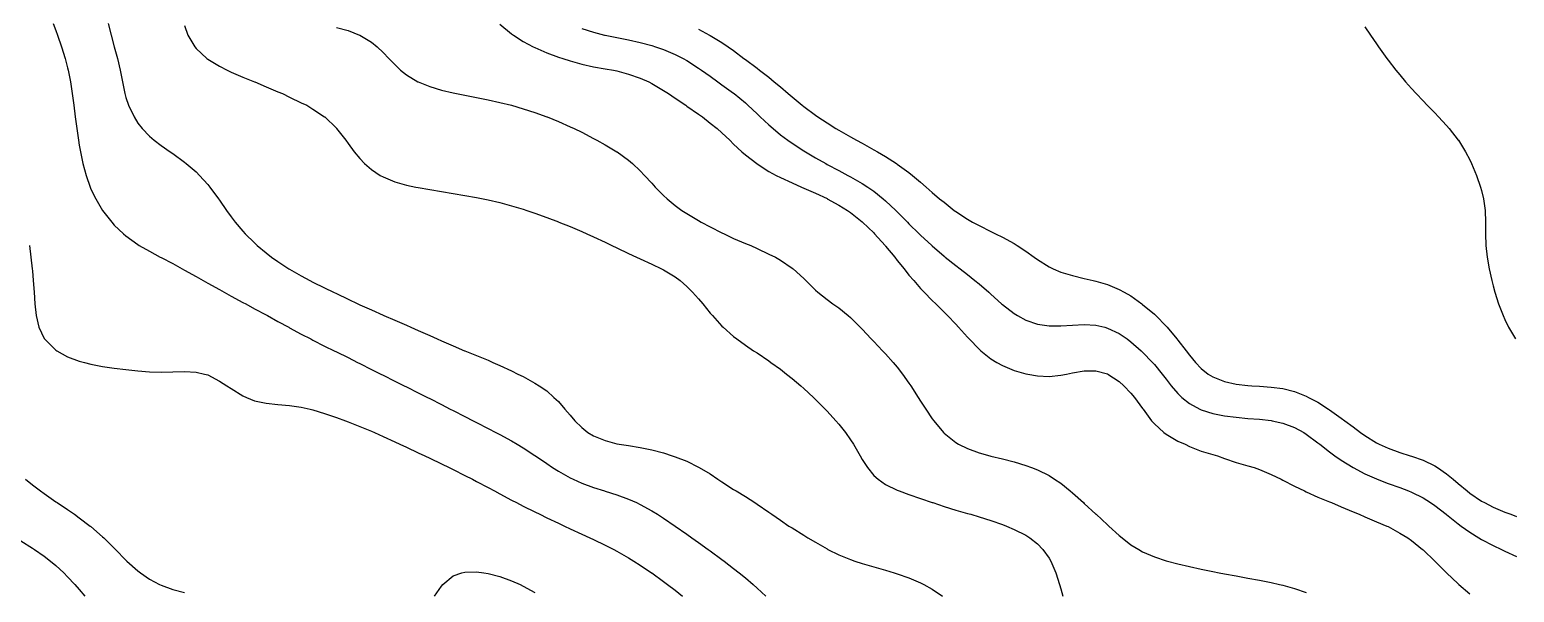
# Model space of a CAD drawing. Header units: inches. Extents: x 2679276 to 2679656, y 1246784 to 1247152.
# Drawn here: x 2679463.1 to 2679526.7, y 1246826.4 to 1246850.5 of the extents above; entities that cross this region are included whole.
import ezdxf

# ---------------------------------------------------------------- set-up
doc = ezdxf.new("R2010")
doc.units = ezdxf.units.IN
doc.header["$MEASUREMENT"] = 0
for name, color, linetype in [('455', 7, 'Continuous'), ('456', 7, 'Continuous'), ('457', 7, 'Continuous'), ('458', 7, 'Continuous'), ('459', 7, 'Continuous'), ('460', 7, 'Continuous'), ('461', 7, 'Continuous'), ('462', 7, 'Continuous'), ('463', 7, 'Continuous'), ('464', 7, 'Continuous'), ('465', 7, 'Continuous')]:
    doc.layers.add(name, color=color, linetype=linetype)

msp = doc.modelspace()

# ---------------------------------------------------------------- linework, layer by layer
at = {"layer": '455', "elevation": 455}
msp.add_lwpolyline([(2679520.25, 1246850.606), (2679520.492, 1246850.25), (2679520.75, 1246849.869), (2679520.838, 1246849.75), (2679521.2, 1246849.25), (2679521.25, 1246849.179), (2679521.587, 1246848.75), (2679521.75, 1246848.542), (2679522, 1246848.25), (2679522.25, 1246847.966), (2679522.448, 1246847.75), (2679522.75, 1246847.438), (2679522.923, 1246847.25), (2679523.25, 1246846.924), (2679523.406, 1246846.75), (2679523.75, 1246846.385), (2679523.862, 1246846.25), (2679524.25, 1246845.761), (2679524.257, 1246845.75), (2679524.57, 1246845.25), (2679524.75, 1246844.909), (2679524.824, 1246844.75), (2679525.028, 1246844.25), (2679525.209, 1246843.75), (2679525.25, 1246843.606), (2679525.335, 1246843.25), (2679525.398, 1246842.75), (2679525.416, 1246842.25), (2679525.421, 1246841.75), (2679525.439, 1246841.25), (2679525.489, 1246840.75), (2679525.572, 1246840.25), (2679525.686, 1246839.75), (2679525.75, 1246839.527), (2679525.817, 1246839.25), (2679525.971, 1246838.75), (2679526.17, 1246838.25), (2679526.25, 1246838.077), (2679526.408, 1246837.75), (2679526.708, 1246837.25)], dxfattribs=at)
at = {"layer": '456', "elevation": 456}
msp.add_lwpolyline([(2679491.75, 1246850.496), (2679492.214, 1246850.25), (2679492.25, 1246850.231), (2679492.75, 1246849.935), (2679493.013, 1246849.75), (2679493.25, 1246849.586), (2679493.692, 1246849.25), (2679493.75, 1246849.209), (2679494.25, 1246848.837), (2679494.359, 1246848.75), (2679494.75, 1246848.448), (2679494.99, 1246848.25), (2679495.25, 1246848.032), (2679495.581, 1246847.75), (2679495.75, 1246847.608), (2679496.177, 1246847.25), (2679496.25, 1246847.193), (2679496.75, 1246846.821), (2679496.847, 1246846.75), (2679497.25, 1246846.493), (2679497.628, 1246846.25), (2679497.75, 1246846.18), (2679498.25, 1246845.898), (2679498.504, 1246845.75), (2679498.75, 1246845.62), (2679499.25, 1246845.339), (2679499.399, 1246845.25), (2679499.75, 1246845.055), (2679500.215, 1246844.75), (2679500.25, 1246844.727), (2679500.75, 1246844.367), (2679500.896, 1246844.25), (2679501.25, 1246843.954), (2679501.485, 1246843.75), (2679501.75, 1246843.519), (2679502.061, 1246843.25), (2679502.25, 1246843.096), (2679502.692, 1246842.75), (2679502.75, 1246842.707), (2679503.25, 1246842.382), (2679503.476, 1246842.25), (2679503.75, 1246842.099), (2679504.25, 1246841.848), (2679504.451, 1246841.75), (2679504.75, 1246841.604), (2679505.25, 1246841.33), (2679505.38, 1246841.25), (2679505.75, 1246841.007), (2679506.113, 1246840.75), (2679506.25, 1246840.654), (2679506.75, 1246840.337), (2679506.919, 1246840.25), (2679507.25, 1246840.108), (2679507.75, 1246839.959), (2679508.25, 1246839.842), (2679508.628, 1246839.75), (2679508.75, 1246839.726), (2679509.25, 1246839.585), (2679509.75, 1246839.372), (2679509.958, 1246839.25), (2679510.25, 1246839.092), (2679510.721, 1246838.75), (2679510.75, 1246838.729), (2679511.25, 1246838.305), (2679511.307, 1246838.25), (2679511.75, 1246837.8), (2679511.795, 1246837.75), (2679512.216, 1246837.25), (2679512.25, 1246837.206), (2679512.606, 1246836.75), (2679512.75, 1246836.555), (2679513.008, 1246836.25), (2679513.25, 1246835.987), (2679513.551, 1246835.75), (2679513.75, 1246835.627), (2679514.25, 1246835.434), (2679514.75, 1246835.323), (2679515.25, 1246835.263), (2679515.419, 1246835.25), (2679515.75, 1246835.231), (2679516.25, 1246835.196), (2679516.75, 1246835.133), (2679517.25, 1246835.01), (2679517.75, 1246834.801), (2679517.843, 1246834.75), (2679518.25, 1246834.545), (2679518.702, 1246834.25), (2679518.75, 1246834.219), (2679519.25, 1246833.866), (2679519.402, 1246833.75), (2679519.75, 1246833.491), (2679520.066, 1246833.25), (2679520.25, 1246833.124), (2679520.75, 1246832.811), (2679520.863, 1246832.75), (2679521.25, 1246832.579), (2679521.75, 1246832.399), (2679522.194, 1246832.25), (2679522.25, 1246832.233), (2679522.75, 1246832.064), (2679523.25, 1246831.822), (2679523.36, 1246831.75), (2679523.75, 1246831.489), (2679524.035, 1246831.25), (2679524.25, 1246831.073), (2679524.629, 1246830.75), (2679524.75, 1246830.656), (2679525.25, 1246830.318), (2679525.373, 1246830.25), (2679525.75, 1246830.06), (2679526.25, 1246829.848), (2679526.506, 1246829.75), (2679526.75, 1246829.659)], dxfattribs=at)
at = {"layer": '457', "elevation": 457}
msp.add_lwpolyline([(2679486.75, 1246850.529), (2679487.25, 1246850.368), (2679487.722, 1246850.25), (2679487.75, 1246850.244), (2679488.25, 1246850.144), (2679488.75, 1246850.048), (2679489.25, 1246849.937), (2679489.75, 1246849.802), (2679489.91, 1246849.75), (2679490.25, 1246849.633), (2679490.75, 1246849.425), (2679491.096, 1246849.25), (2679491.25, 1246849.162), (2679491.75, 1246848.84), (2679491.879, 1246848.75), (2679492.25, 1246848.485), (2679492.579, 1246848.25), (2679492.75, 1246848.128), (2679493.25, 1246847.762), (2679493.265, 1246847.75), (2679493.75, 1246847.349), (2679493.863, 1246847.25), (2679494.25, 1246846.883), (2679494.391, 1246846.75), (2679494.75, 1246846.41), (2679494.934, 1246846.25), (2679495.25, 1246845.988), (2679495.569, 1246845.75), (2679495.75, 1246845.622), (2679496.25, 1246845.294), (2679496.32, 1246845.25), (2679496.75, 1246844.998), (2679497.192, 1246844.75), (2679497.25, 1246844.719), (2679497.75, 1246844.459), (2679498.137, 1246844.25), (2679498.25, 1246844.189), (2679498.75, 1246843.902), (2679498.984, 1246843.75), (2679499.25, 1246843.566), (2679499.648, 1246843.25), (2679499.75, 1246843.161), (2679500.187, 1246842.75), (2679500.25, 1246842.686), (2679500.684, 1246842.25), (2679500.75, 1246842.181), (2679501.191, 1246841.75), (2679501.25, 1246841.69), (2679501.728, 1246841.25), (2679501.75, 1246841.229), (2679502.25, 1246840.794), (2679502.306, 1246840.75), (2679502.75, 1246840.389), (2679502.936, 1246840.25), (2679503.25, 1246840.002), (2679503.576, 1246839.75), (2679503.75, 1246839.603), (2679504.162, 1246839.25), (2679504.25, 1246839.168), (2679504.717, 1246838.75), (2679504.75, 1246838.72), (2679505.25, 1246838.336), (2679505.395, 1246838.25), (2679505.75, 1246838.06), (2679506.25, 1246837.889), (2679506.75, 1246837.809), (2679507.25, 1246837.808), (2679507.75, 1246837.847), (2679508.25, 1246837.872), (2679508.75, 1246837.844), (2679509.125, 1246837.75), (2679509.25, 1246837.718), (2679509.75, 1246837.479), (2679510.086, 1246837.25), (2679510.25, 1246837.133), (2679510.687, 1246836.75), (2679510.75, 1246836.692), (2679511.168, 1246836.25), (2679511.25, 1246836.158), (2679511.579, 1246835.75), (2679511.75, 1246835.53), (2679511.969, 1246835.25), (2679512.25, 1246834.923), (2679512.427, 1246834.75), (2679512.75, 1246834.49), (2679513.196, 1246834.25), (2679513.25, 1246834.224), (2679513.75, 1246834.065), (2679514.25, 1246833.964), (2679514.75, 1246833.899), (2679515.25, 1246833.855), (2679515.75, 1246833.816), (2679516.25, 1246833.759), (2679516.296, 1246833.75), (2679516.75, 1246833.65), (2679517.25, 1246833.463), (2679517.641, 1246833.25), (2679517.75, 1246833.18), (2679518.25, 1246832.813), (2679518.331, 1246832.75), (2679518.75, 1246832.419), (2679518.979, 1246832.25), (2679519.25, 1246832.061), (2679519.75, 1246831.754), (2679519.757, 1246831.75), (2679520.25, 1246831.487), (2679520.75, 1246831.263), (2679520.785, 1246831.25), (2679521.25, 1246831.068), (2679521.75, 1246830.893), (2679522.128, 1246830.75), (2679522.25, 1246830.7), (2679522.75, 1246830.45), (2679523.062, 1246830.25), (2679523.25, 1246830.122), (2679523.733, 1246829.75), (2679523.75, 1246829.736), (2679524.25, 1246829.343), (2679524.382, 1246829.25), (2679524.75, 1246828.982), (2679525.138, 1246828.75), (2679525.25, 1246828.679), (2679525.75, 1246828.416), (2679526.11, 1246828.25), (2679526.25, 1246828.181), (2679526.75, 1246827.942)], dxfattribs=at)
at = {"layer": '458', "elevation": 458}
msp.add_lwpolyline([(2679483.25, 1246850.717), (2679483.75, 1246850.305), (2679483.825, 1246850.25), (2679484.25, 1246849.973), (2679484.678, 1246849.75), (2679484.75, 1246849.716), (2679485.25, 1246849.494), (2679485.75, 1246849.31), (2679485.938, 1246849.25), (2679486.25, 1246849.145), (2679486.75, 1246849.004), (2679487.25, 1246848.897), (2679487.75, 1246848.812), (2679488.116, 1246848.75), (2679488.25, 1246848.719), (2679488.75, 1246848.581), (2679489.25, 1246848.405), (2679489.617, 1246848.25), (2679489.75, 1246848.177), (2679490.25, 1246847.877), (2679490.457, 1246847.75), (2679490.75, 1246847.546), (2679491.203, 1246847.25), (2679491.25, 1246847.215), (2679491.75, 1246846.86), (2679491.913, 1246846.75), (2679492.25, 1246846.485), (2679492.542, 1246846.25), (2679492.75, 1246846.067), (2679493.081, 1246845.75), (2679493.25, 1246845.59), (2679493.606, 1246845.25), (2679493.75, 1246845.125), (2679494.237, 1246844.75), (2679494.25, 1246844.741), (2679494.75, 1246844.421), (2679495.069, 1246844.25), (2679495.25, 1246844.16), (2679495.75, 1246843.923), (2679496.148, 1246843.75), (2679496.25, 1246843.706), (2679496.75, 1246843.481), (2679497.25, 1246843.254), (2679497.258, 1246843.25), (2679497.75, 1246842.973), (2679498.115, 1246842.75), (2679498.25, 1246842.655), (2679498.75, 1246842.265), (2679498.767, 1246842.25), (2679499.25, 1246841.784), (2679499.283, 1246841.75), (2679499.731, 1246841.25), (2679499.75, 1246841.227), (2679500.141, 1246840.75), (2679500.25, 1246840.609), (2679500.539, 1246840.25), (2679500.75, 1246839.983), (2679500.953, 1246839.75), (2679501.25, 1246839.41), (2679501.407, 1246839.25), (2679501.75, 1246838.898), (2679501.904, 1246838.75), (2679502.25, 1246838.401), (2679502.402, 1246838.25), (2679502.75, 1246837.879), (2679502.869, 1246837.75), (2679503.25, 1246837.325), (2679503.32, 1246837.25), (2679503.75, 1246836.811), (2679503.82, 1246836.75), (2679504.25, 1246836.405), (2679504.507, 1246836.25), (2679504.75, 1246836.11), (2679505.25, 1246835.901), (2679505.75, 1246835.763), (2679505.832, 1246835.75), (2679506.25, 1246835.673), (2679506.75, 1246835.647), (2679507.25, 1246835.698), (2679507.489, 1246835.75), (2679507.75, 1246835.799), (2679508.25, 1246835.884), (2679508.75, 1246835.89), (2679509.25, 1246835.757), (2679509.262, 1246835.75), (2679509.75, 1246835.425), (2679509.951, 1246835.25), (2679510.25, 1246834.937), (2679510.403, 1246834.75), (2679510.75, 1246834.281), (2679510.772, 1246834.25), (2679511.132, 1246833.75), (2679511.25, 1246833.615), (2679511.658, 1246833.25), (2679511.75, 1246833.177), (2679512.25, 1246832.875), (2679512.565, 1246832.75), (2679512.75, 1246832.657), (2679513.25, 1246832.457), (2679513.75, 1246832.302), (2679513.95, 1246832.25), (2679514.25, 1246832.131), (2679514.75, 1246831.964), (2679515.25, 1246831.825), (2679515.527, 1246831.75), (2679515.75, 1246831.67), (2679516.25, 1246831.459), (2679516.675, 1246831.25), (2679516.75, 1246831.216), (2679517.25, 1246830.953), (2679517.668, 1246830.75), (2679517.75, 1246830.715), (2679518.25, 1246830.491), (2679518.75, 1246830.286), (2679518.834, 1246830.25), (2679519.25, 1246830.068), (2679519.75, 1246829.857), (2679520.018, 1246829.75), (2679520.25, 1246829.647), (2679520.75, 1246829.433), (2679521.197, 1246829.25), (2679521.25, 1246829.223), (2679521.75, 1246828.951), (2679522.09, 1246828.75), (2679522.25, 1246828.631), (2679522.73, 1246828.25), (2679522.75, 1246828.232), (2679523.25, 1246827.753), (2679523.254, 1246827.75), (2679523.75, 1246827.252), (2679523.752, 1246827.25), (2679524.25, 1246826.775), (2679524.283, 1246826.75), (2679524.75, 1246826.349)], dxfattribs=at)
at = {"layer": '459', "elevation": 459}
msp.add_lwpolyline([(2679476.25, 1246850.573), (2679476.75, 1246850.444), (2679477.241, 1246850.25), (2679477.25, 1246850.246), (2679477.75, 1246849.947), (2679477.99, 1246849.75), (2679478.25, 1246849.508), (2679478.494, 1246849.25), (2679478.75, 1246848.986), (2679478.999, 1246848.75), (2679479.25, 1246848.55), (2679479.744, 1246848.25), (2679479.75, 1246848.247), (2679480.25, 1246848.045), (2679480.75, 1246847.896), (2679481.25, 1246847.778), (2679481.387, 1246847.75), (2679481.75, 1246847.674), (2679482.25, 1246847.576), (2679482.75, 1246847.475), (2679483.25, 1246847.367), (2679483.738, 1246847.25), (2679483.75, 1246847.247), (2679484.25, 1246847.1), (2679484.75, 1246846.935), (2679485.25, 1246846.755), (2679485.264, 1246846.75), (2679485.75, 1246846.55), (2679486.25, 1246846.331), (2679486.422, 1246846.25), (2679486.75, 1246846.09), (2679487.25, 1246845.83), (2679487.395, 1246845.75), (2679487.75, 1246845.554), (2679488.25, 1246845.256), (2679488.259, 1246845.25), (2679488.75, 1246844.902), (2679488.923, 1246844.75), (2679489.25, 1246844.449), (2679489.432, 1246844.25), (2679489.75, 1246843.91), (2679489.893, 1246843.75), (2679490.25, 1246843.39), (2679490.398, 1246843.25), (2679490.75, 1246842.96), (2679491.037, 1246842.75), (2679491.25, 1246842.611), (2679491.75, 1246842.313), (2679491.865, 1246842.25), (2679492.25, 1246842.042), (2679492.75, 1246841.788), (2679492.838, 1246841.75), (2679493.25, 1246841.553), (2679493.75, 1246841.34), (2679493.989, 1246841.25), (2679494.25, 1246841.121), (2679494.75, 1246840.884), (2679495.039, 1246840.75), (2679495.25, 1246840.615), (2679495.75, 1246840.281), (2679495.794, 1246840.25), (2679496.25, 1246839.837), (2679496.34, 1246839.75), (2679496.75, 1246839.344), (2679496.85, 1246839.25), (2679497.25, 1246838.942), (2679497.497, 1246838.75), (2679497.75, 1246838.583), (2679498.15, 1246838.25), (2679498.25, 1246838.173), (2679498.668, 1246837.75), (2679498.75, 1246837.675), (2679499.134, 1246837.25), (2679499.25, 1246837.14), (2679499.614, 1246836.75), (2679499.75, 1246836.615), (2679500.076, 1246836.25), (2679500.25, 1246836.047), (2679500.478, 1246835.75), (2679500.75, 1246835.365), (2679500.826, 1246835.25), (2679501.147, 1246834.75), (2679501.25, 1246834.59), (2679501.468, 1246834.25), (2679501.75, 1246833.833), (2679501.809, 1246833.75), (2679502.227, 1246833.25), (2679502.25, 1246833.228), (2679502.75, 1246832.827), (2679502.872, 1246832.75), (2679503.25, 1246832.566), (2679503.75, 1246832.385), (2679504.218, 1246832.25), (2679504.25, 1246832.242), (2679504.75, 1246832.127), (2679505.25, 1246832), (2679505.75, 1246831.845), (2679505.993, 1246831.75), (2679506.25, 1246831.654), (2679506.75, 1246831.407), (2679506.985, 1246831.25), (2679507.25, 1246831.077), (2679507.648, 1246830.75), (2679507.75, 1246830.668), (2679508.217, 1246830.25), (2679508.25, 1246830.219), (2679508.75, 1246829.757), (2679508.758, 1246829.75), (2679509.25, 1246829.295), (2679509.307, 1246829.25), (2679509.75, 1246828.844), (2679509.876, 1246828.75), (2679510.25, 1246828.449), (2679510.58, 1246828.25), (2679510.75, 1246828.151), (2679511.25, 1246827.935), (2679511.75, 1246827.767), (2679511.812, 1246827.75), (2679512.25, 1246827.632), (2679512.75, 1246827.513), (2679513.25, 1246827.405), (2679513.75, 1246827.303), (2679514.027, 1246827.25), (2679514.25, 1246827.207), (2679514.75, 1246827.116), (2679515.25, 1246827.026), (2679515.75, 1246826.934), (2679516.25, 1246826.833), (2679516.606, 1246826.75), (2679516.75, 1246826.716), (2679517.25, 1246826.576), (2679517.75, 1246826.406)], dxfattribs=at)
at = {"layer": '460', "elevation": 460}
msp.add_lwpolyline([(2679469.75, 1246850.662), (2679469.897, 1246850.25), (2679470.191, 1246849.75), (2679470.25, 1246849.681), (2679470.705, 1246849.25), (2679470.75, 1246849.218), (2679471.25, 1246848.916), (2679471.579, 1246848.75), (2679471.75, 1246848.67), (2679472.25, 1246848.453), (2679472.75, 1246848.253), (2679472.758, 1246848.25), (2679473.25, 1246848.034), (2679473.75, 1246847.825), (2679473.944, 1246847.75), (2679474.25, 1246847.596), (2679474.75, 1246847.358), (2679474.985, 1246847.25), (2679475.25, 1246847.085), (2679475.75, 1246846.753), (2679475.754, 1246846.75), (2679476.25, 1246846.263), (2679476.262, 1246846.25), (2679476.651, 1246845.75), (2679476.75, 1246845.618), (2679477.018, 1246845.25), (2679477.25, 1246844.976), (2679477.46, 1246844.75), (2679477.75, 1246844.501), (2679478.132, 1246844.25), (2679478.25, 1246844.185), (2679478.75, 1246843.976), (2679479.25, 1246843.834), (2679479.648, 1246843.75), (2679479.75, 1246843.728), (2679480.25, 1246843.638), (2679480.75, 1246843.555), (2679481.25, 1246843.475), (2679481.75, 1246843.394), (2679482.25, 1246843.306), (2679482.526, 1246843.25), (2679482.75, 1246843.205), (2679483.25, 1246843.085), (2679483.75, 1246842.948), (2679484.25, 1246842.799), (2679484.396, 1246842.75), (2679484.75, 1246842.632), (2679485.25, 1246842.451), (2679485.75, 1246842.261), (2679485.776, 1246842.25), (2679486.25, 1246842.055), (2679486.75, 1246841.844), (2679486.962, 1246841.75), (2679487.25, 1246841.624), (2679487.75, 1246841.393), (2679488.043, 1246841.25), (2679488.25, 1246841.152), (2679488.75, 1246840.909), (2679489.09, 1246840.75), (2679489.25, 1246840.676), (2679489.75, 1246840.448), (2679490.168, 1246840.25), (2679490.25, 1246840.209), (2679490.75, 1246839.908), (2679490.957, 1246839.75), (2679491.25, 1246839.501), (2679491.492, 1246839.25), (2679491.75, 1246838.962), (2679491.925, 1246838.75), (2679492.25, 1246838.357), (2679492.341, 1246838.25), (2679492.75, 1246837.802), (2679492.802, 1246837.75), (2679493.25, 1246837.353), (2679493.382, 1246837.25), (2679493.75, 1246836.986), (2679494.099, 1246836.75), (2679494.25, 1246836.651), (2679494.75, 1246836.316), (2679494.844, 1246836.25), (2679495.25, 1246835.953), (2679495.518, 1246835.75), (2679495.75, 1246835.559), (2679496.125, 1246835.25), (2679496.25, 1246835.133), (2679496.669, 1246834.75), (2679496.75, 1246834.667), (2679497.166, 1246834.25), (2679497.25, 1246834.159), (2679497.625, 1246833.75), (2679497.75, 1246833.601), (2679498.031, 1246833.25), (2679498.25, 1246832.934), (2679498.371, 1246832.75), (2679498.661, 1246832.25), (2679498.75, 1246832.098), (2679498.974, 1246831.75), (2679499.25, 1246831.415), (2679499.427, 1246831.25), (2679499.75, 1246831.031), (2679500.25, 1246830.783), (2679500.328, 1246830.75), (2679500.75, 1246830.6), (2679501.25, 1246830.427), (2679501.75, 1246830.257), (2679501.771, 1246830.25), (2679502.25, 1246830.091), (2679502.75, 1246829.934), (2679503.25, 1246829.789), (2679503.391, 1246829.75), (2679503.75, 1246829.64), (2679504.25, 1246829.483), (2679504.75, 1246829.314), (2679504.927, 1246829.25), (2679505.25, 1246829.106), (2679505.75, 1246828.854), (2679505.919, 1246828.75), (2679506.25, 1246828.484), (2679506.481, 1246828.25), (2679506.75, 1246827.878), (2679506.823, 1246827.75), (2679507.033, 1246827.25), (2679507.196, 1246826.75), (2679507.25, 1246826.562), (2679507.34, 1246826.25)], dxfattribs=at)
at = {"layer": '461', "elevation": 461}
msp.add_lwpolyline([(2679466.484, 1246850.75), (2679466.616, 1246850.25), (2679466.75, 1246849.752), (2679466.75, 1246849.75), (2679466.882, 1246849.25), (2679466.997, 1246848.75), (2679467.099, 1246848.25), (2679467.207, 1246847.75), (2679467.25, 1246847.581), (2679467.364, 1246847.25), (2679467.594, 1246846.75), (2679467.75, 1246846.482), (2679467.941, 1246846.25), (2679468.25, 1246845.924), (2679468.461, 1246845.75), (2679468.75, 1246845.531), (2679469.142, 1246845.25), (2679469.25, 1246845.179), (2679469.75, 1246844.818), (2679469.831, 1246844.75), (2679470.25, 1246844.399), (2679470.395, 1246844.25), (2679470.75, 1246843.859), (2679470.834, 1246843.75), (2679471.202, 1246843.25), (2679471.25, 1246843.183), (2679471.55, 1246842.75), (2679471.75, 1246842.477), (2679471.919, 1246842.25), (2679472.25, 1246841.863), (2679472.348, 1246841.75), (2679472.75, 1246841.359), (2679472.862, 1246841.25), (2679473.25, 1246840.935), (2679473.479, 1246840.75), (2679473.75, 1246840.564), (2679474.22, 1246840.25), (2679474.25, 1246840.232), (2679474.75, 1246839.95), (2679475.123, 1246839.75), (2679475.25, 1246839.685), (2679475.75, 1246839.44), (2679476.133, 1246839.25), (2679476.25, 1246839.194), (2679476.75, 1246838.957), (2679477.176, 1246838.75), (2679477.25, 1246838.716), (2679477.75, 1246838.493), (2679478.25, 1246838.265), (2679478.284, 1246838.25), (2679478.75, 1246838.054), (2679479.25, 1246837.835), (2679479.443, 1246837.75), (2679479.75, 1246837.618), (2679480.25, 1246837.394), (2679480.561, 1246837.25), (2679480.75, 1246837.167), (2679481.25, 1246836.956), (2679481.731, 1246836.75), (2679481.75, 1246836.742), (2679482.25, 1246836.548), (2679482.75, 1246836.337), (2679482.943, 1246836.25), (2679483.25, 1246836.118), (2679483.75, 1246835.886), (2679484.021, 1246835.75), (2679484.25, 1246835.64), (2679484.75, 1246835.367), (2679484.927, 1246835.25), (2679485.25, 1246835.029), (2679485.563, 1246834.75), (2679485.75, 1246834.569), (2679486.031, 1246834.25), (2679486.25, 1246833.997), (2679486.461, 1246833.75), (2679486.75, 1246833.462), (2679487.009, 1246833.25), (2679487.25, 1246833.105), (2679487.75, 1246832.904), (2679488.25, 1246832.77), (2679488.356, 1246832.75), (2679488.75, 1246832.692), (2679489.25, 1246832.614), (2679489.75, 1246832.511), (2679490.25, 1246832.375), (2679490.62, 1246832.25), (2679490.75, 1246832.207), (2679491.25, 1246832.018), (2679491.75, 1246831.763), (2679491.773, 1246831.75), (2679492.25, 1246831.476), (2679492.58, 1246831.25), (2679492.75, 1246831.141), (2679493.25, 1246830.815), (2679493.353, 1246830.75), (2679493.75, 1246830.513), (2679494.154, 1246830.25), (2679494.25, 1246830.188), (2679494.75, 1246829.846), (2679494.883, 1246829.75), (2679495.25, 1246829.501), (2679495.614, 1246829.25), (2679495.75, 1246829.166), (2679496.25, 1246828.856), (2679496.42, 1246828.75), (2679496.75, 1246828.559), (2679497.25, 1246828.269), (2679497.285, 1246828.25), (2679497.75, 1246828.02), (2679498.25, 1246827.812), (2679498.428, 1246827.75), (2679498.75, 1246827.644), (2679499.25, 1246827.498), (2679499.75, 1246827.357), (2679500.115, 1246827.25), (2679500.25, 1246827.209), (2679500.75, 1246827.036), (2679501.25, 1246826.822), (2679501.389, 1246826.75), (2679501.75, 1246826.547), (2679502.185, 1246826.25)], dxfattribs=at)
at = {"layer": '462', "elevation": 462}
msp.add_lwpolyline([(2679464.133, 1246850.75), (2679464.25, 1246850.441), (2679464.321, 1246850.25), (2679464.493, 1246849.75), (2679464.648, 1246849.25), (2679464.75, 1246848.853), (2679464.776, 1246848.75), (2679464.874, 1246848.25), (2679464.95, 1246847.75), (2679465.014, 1246847.25), (2679465.075, 1246846.75), (2679465.141, 1246846.25), (2679465.215, 1246845.75), (2679465.25, 1246845.539), (2679465.301, 1246845.25), (2679465.408, 1246844.75), (2679465.543, 1246844.25), (2679465.715, 1246843.75), (2679465.75, 1246843.657), (2679465.954, 1246843.25), (2679466.249, 1246842.75), (2679466.25, 1246842.748), (2679466.641, 1246842.25), (2679466.75, 1246842.123), (2679467.139, 1246841.75), (2679467.25, 1246841.659), (2679467.75, 1246841.293), (2679467.809, 1246841.25), (2679468.25, 1246841.006), (2679468.711, 1246840.75), (2679468.75, 1246840.733), (2679469.25, 1246840.477), (2679469.648, 1246840.25), (2679469.75, 1246840.199), (2679470.25, 1246839.922), (2679470.546, 1246839.75), (2679470.75, 1246839.639), (2679471.25, 1246839.362), (2679471.449, 1246839.25), (2679471.75, 1246839.088), (2679472.25, 1246838.817), (2679472.373, 1246838.75), (2679472.75, 1246838.546), (2679473.25, 1246838.277), (2679473.301, 1246838.25), (2679473.75, 1246838.003), (2679474.217, 1246837.75), (2679474.25, 1246837.732), (2679474.75, 1246837.461), (2679475.156, 1246837.25), (2679475.25, 1246837.201), (2679475.75, 1246836.949), (2679476.152, 1246836.75), (2679476.25, 1246836.701), (2679476.75, 1246836.452), (2679477.154, 1246836.25), (2679477.25, 1246836.201), (2679477.75, 1246835.95), (2679478.15, 1246835.75), (2679478.25, 1246835.7), (2679478.75, 1246835.45), (2679479.152, 1246835.25), (2679479.25, 1246835.201), (2679479.75, 1246834.95), (2679480.148, 1246834.75), (2679480.25, 1246834.698), (2679480.75, 1246834.444), (2679481.127, 1246834.25), (2679481.25, 1246834.186), (2679481.75, 1246833.93), (2679482.1, 1246833.75), (2679482.25, 1246833.674), (2679482.75, 1246833.42), (2679483.08, 1246833.25), (2679483.25, 1246833.162), (2679483.75, 1246832.891), (2679483.986, 1246832.75), (2679484.25, 1246832.592), (2679484.75, 1246832.261), (2679484.766, 1246832.25), (2679485.25, 1246831.919), (2679485.498, 1246831.75), (2679485.75, 1246831.593), (2679486.25, 1246831.314), (2679486.386, 1246831.25), (2679486.75, 1246831.083), (2679487.25, 1246830.897), (2679487.721, 1246830.75), (2679487.75, 1246830.74), (2679488.25, 1246830.58), (2679488.75, 1246830.399), (2679489.092, 1246830.25), (2679489.25, 1246830.175), (2679489.75, 1246829.898), (2679489.99, 1246829.75), (2679490.25, 1246829.584), (2679490.746, 1246829.25), (2679490.75, 1246829.247), (2679491.25, 1246828.9), (2679491.462, 1246828.75), (2679491.75, 1246828.545), (2679492.161, 1246828.25), (2679492.25, 1246828.185), (2679492.75, 1246827.818), (2679492.841, 1246827.75), (2679493.25, 1246827.436), (2679493.489, 1246827.25), (2679493.75, 1246827.032), (2679494.085, 1246826.75), (2679494.25, 1246826.594), (2679494.622, 1246826.25)], dxfattribs=at)
at = {"layer": '463', "elevation": 463}
msp.add_lwpolyline([(2679463.117, 1246841.25), (2679463.185, 1246840.75), (2679463.242, 1246840.25), (2679463.25, 1246840.162), (2679463.282, 1246839.75), (2679463.315, 1246839.25), (2679463.348, 1246838.75), (2679463.401, 1246838.25), (2679463.515, 1246837.75), (2679463.75, 1246837.275), (2679463.766, 1246837.25), (2679464.25, 1246836.775), (2679464.287, 1246836.75), (2679464.75, 1246836.492), (2679465.25, 1246836.307), (2679465.478, 1246836.25), (2679465.75, 1246836.176), (2679466.25, 1246836.078), (2679466.75, 1246836.004), (2679467.25, 1246835.942), (2679467.75, 1246835.89), (2679468.25, 1246835.849), (2679468.75, 1246835.83), (2679469.25, 1246835.842), (2679469.75, 1246835.86), (2679470.25, 1246835.83), (2679470.612, 1246835.75), (2679470.75, 1246835.712), (2679471.25, 1246835.45), (2679471.563, 1246835.25), (2679471.75, 1246835.125), (2679472.25, 1246834.821), (2679472.41, 1246834.75), (2679472.75, 1246834.608), (2679473.25, 1246834.499), (2679473.75, 1246834.45), (2679474.25, 1246834.406), (2679474.75, 1246834.335), (2679475.125, 1246834.25), (2679475.25, 1246834.221), (2679475.75, 1246834.058), (2679476.25, 1246833.887), (2679476.638, 1246833.75), (2679476.75, 1246833.71), (2679477.25, 1246833.51), (2679477.75, 1246833.306), (2679477.876, 1246833.25), (2679478.25, 1246833.08), (2679478.75, 1246832.853), (2679478.973, 1246832.75), (2679479.25, 1246832.621), (2679479.75, 1246832.386), (2679480.039, 1246832.25), (2679480.25, 1246832.149), (2679480.75, 1246831.908), (2679481.076, 1246831.75), (2679481.25, 1246831.664), (2679481.75, 1246831.413), (2679482.07, 1246831.25), (2679482.25, 1246831.156), (2679482.75, 1246830.892), (2679483.017, 1246830.75), (2679483.25, 1246830.625), (2679483.75, 1246830.361), (2679483.964, 1246830.25), (2679484.25, 1246830.102), (2679484.75, 1246829.851), (2679484.957, 1246829.75), (2679485.25, 1246829.606), (2679485.75, 1246829.368), (2679486.01, 1246829.25), (2679486.25, 1246829.136), (2679486.75, 1246828.907), (2679487.099, 1246828.75), (2679487.25, 1246828.678), (2679487.75, 1246828.436), (2679488.117, 1246828.25), (2679488.25, 1246828.179), (2679488.75, 1246827.894), (2679488.986, 1246827.75), (2679489.25, 1246827.581), (2679489.741, 1246827.25), (2679489.75, 1246827.244), (2679490.25, 1246826.879), (2679490.424, 1246826.75), (2679490.75, 1246826.499), (2679491.067, 1246826.25)], dxfattribs=at)
at = {"layer": '464', "elevation": 464}
for points in [[(2679462.952, 1246831.25), (2679463.25, 1246831.012), (2679463.597, 1246830.75), (2679463.75, 1246830.639), (2679464.25, 1246830.29), (2679464.309, 1246830.25), (2679464.75, 1246829.955), (2679465.047, 1246829.75), (2679465.25, 1246829.606), (2679465.72, 1246829.25), (2679465.75, 1246829.226), (2679466.25, 1246828.794), (2679466.298, 1246828.75), (2679466.75, 1246828.301), (2679466.802, 1246828.25), (2679467.25, 1246827.79), (2679467.293, 1246827.75), (2679467.75, 1246827.337), (2679467.87, 1246827.25), (2679468.25, 1246826.979), (2679468.682, 1246826.75), (2679468.75, 1246826.713), (2679469.25, 1246826.53), (2679469.75, 1246826.412)], [(2679480.454, 1246826.25), (2679480.75, 1246826.676), (2679480.808, 1246826.75), (2679481.25, 1246827.112), (2679481.626, 1246827.25), (2679481.75, 1246827.277), (2679482.25, 1246827.289), (2679482.561, 1246827.25), (2679482.75, 1246827.225), (2679483.25, 1246827.086), (2679483.75, 1246826.903), (2679484.109, 1246826.75), (2679484.25, 1246826.679), (2679484.75, 1246826.404)]]:
    msp.add_lwpolyline(points, dxfattribs=at)
at = {"layer": '465', "elevation": 465}
msp.add_lwpolyline([(2679462.75, 1246828.613), (2679463.25, 1246828.308), (2679463.337, 1246828.25), (2679463.75, 1246827.964), (2679464.023, 1246827.75), (2679464.25, 1246827.56), (2679464.584, 1246827.25), (2679464.75, 1246827.083), (2679465.059, 1246826.75), (2679465.25, 1246826.534), (2679465.489, 1246826.25)], dxfattribs=at)

doc.saveas('drawing.dxf')
